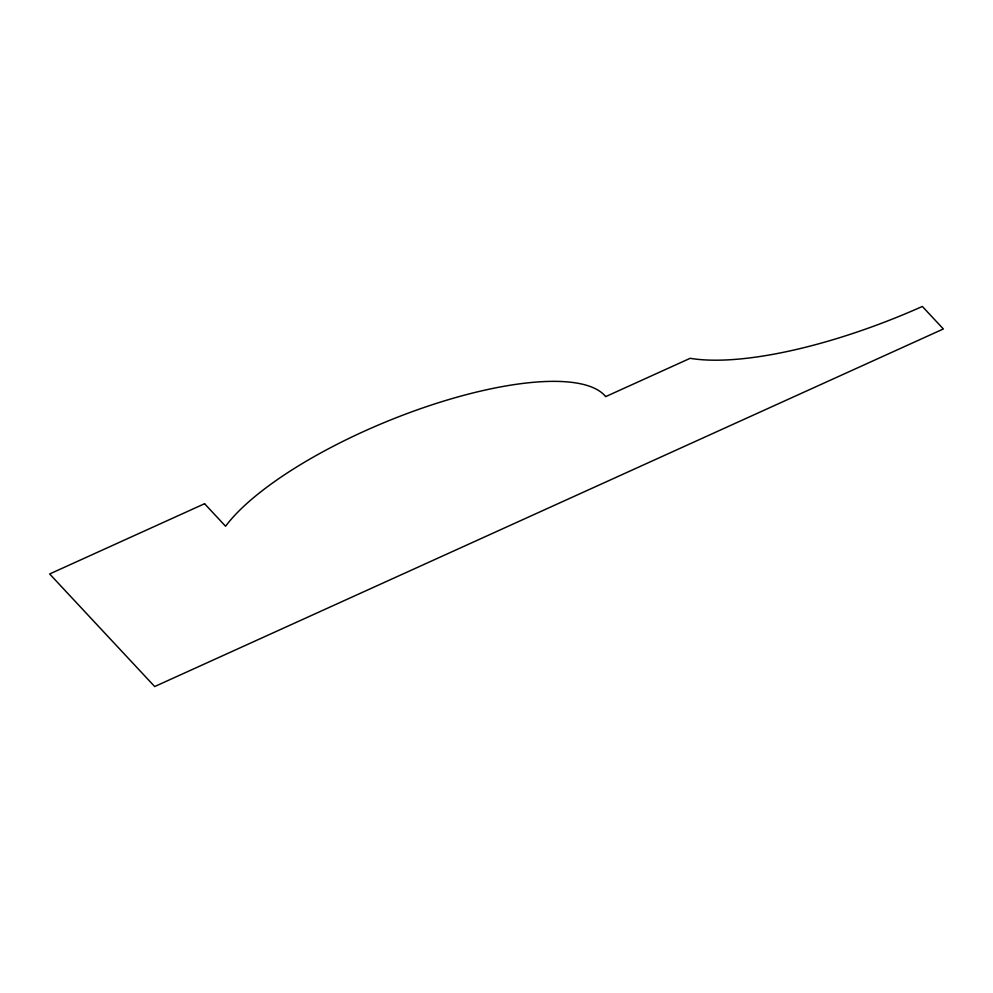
<?xml version="1.0" encoding="UTF-8"?>
<svg xmlns="http://www.w3.org/2000/svg" width="993" height="993" viewBox="0 0 993 993"><rect width="100%" height="100%" fill="white"/><g stroke="black" fill="none" stroke-linecap="round" stroke-linejoin="round"><path stroke-width="1.49" d="M204.57 503.724L49.65 573.966L154.685 686.548L943.35 328.968L922.348 306.452A236.26 73.395 -22.3 0 1 690.16 358.312L605.668 396.629A212.775 66.109 -22.3 0 0 425.041 407.142A212.775 66.109 -22.3 0 0 225.572 526.24L204.57 503.724"/></g></svg>
